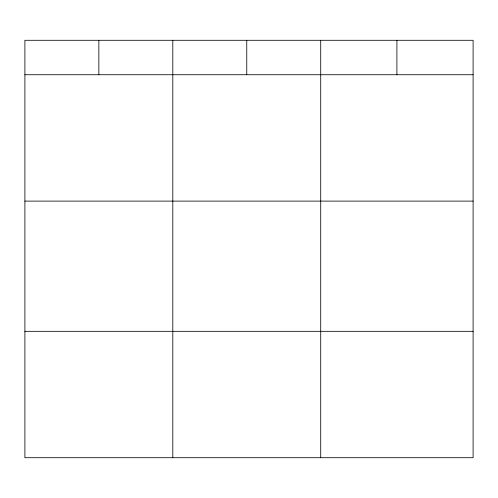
<?xml version="1.0" encoding="UTF-8"?>
<svg xmlns="http://www.w3.org/2000/svg" width="498" height="498" viewBox="0 0 498 498"><rect width="100%" height="100%" fill="white"/><g stroke="black" fill="none" stroke-linecap="round" stroke-linejoin="round"><path stroke-width="0.75" d="M473.1 74.731L473.1 457.706L24.9 457.706L24.9 40.294L473.1 40.294L473.1 74.731L24.9 74.731M24.9 201.111L473.1 201.111M24.9 331.326L473.1 331.326M396.906 40.294L396.906 74.731M320.712 40.294L320.712 457.706M246.759 40.294L246.759 74.731M172.806 40.294L172.806 457.706M98.853 40.294L98.853 74.731"/></g></svg>
